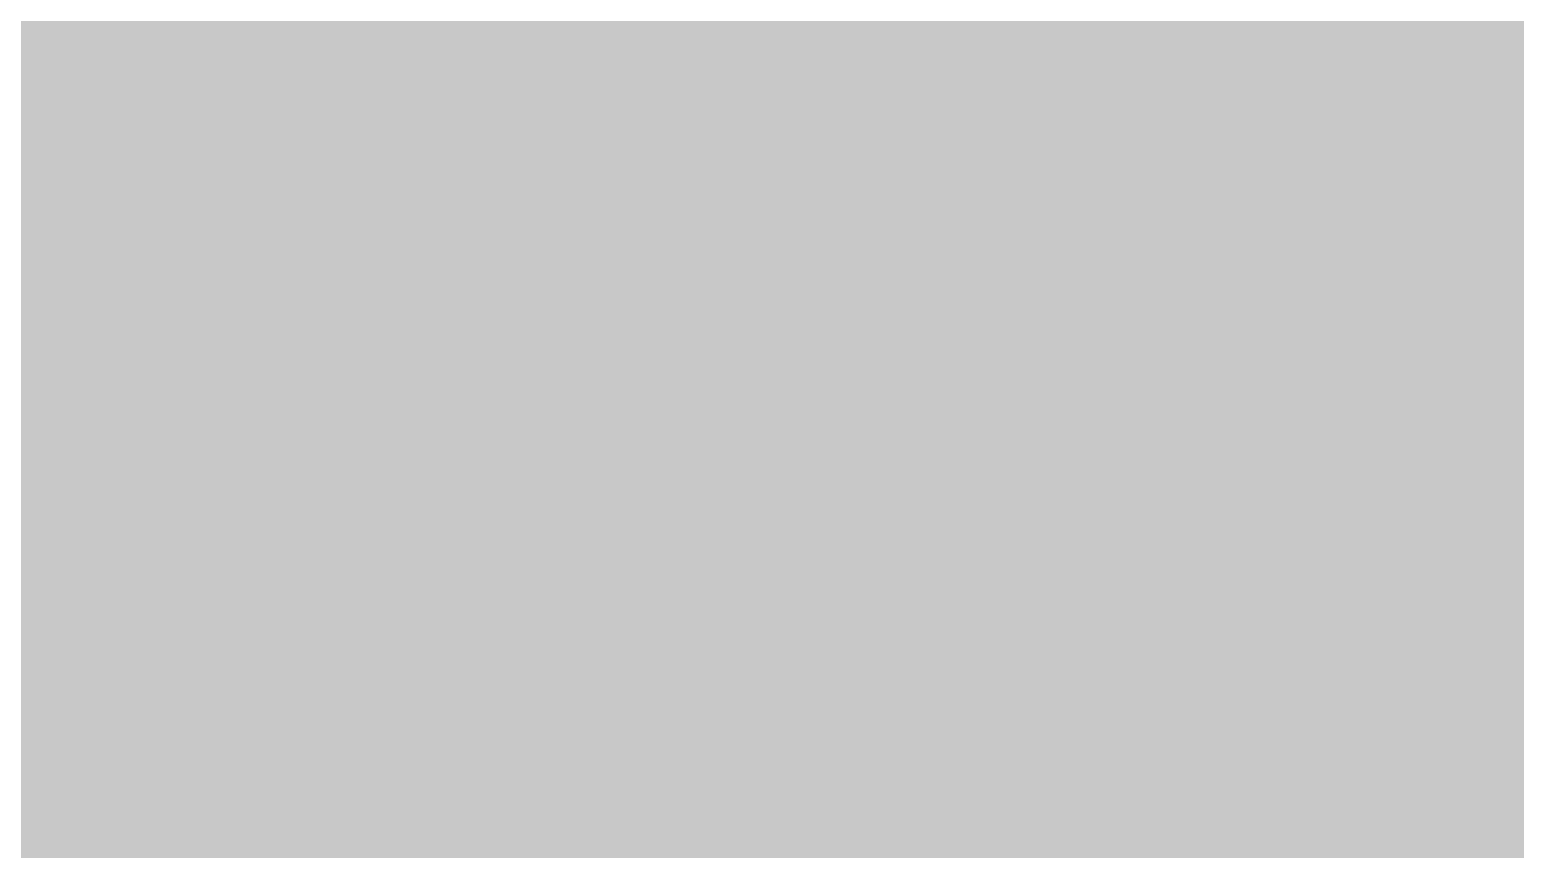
# Model space of a CAD drawing. Extents: x 980 to 1163, y 595 to 881.
# Drawn here: x 1107.51 to 1118.48, y 780.28 to 786.33 of the extents above; entities that cross this region are included whole.
import ezdxf

# ---------------------------------------------------------------- set-up
doc = ezdxf.new("R2010")
doc.units = 0
doc.header["$LTSCALE"] = 10
doc.header["$MEASUREMENT"] = 0
doc.layers.get('0').update_dxf_attribs({"linetype": 'CONTINUOUS'})
for name, color, linetype in [('22-304-2_BOT', 7, 'CONTINUOUS'), ('22-304-2_DRD', 7, 'CONTINUOUS'), ('22-304-2_DRL', 2, 'CONTINUOUS'), ('22-304-2_IN1', 4, 'CONTINUOUS'), ('22-304-2_IN2', 3, 'CONTINUOUS'), ('22-304-2_SMB', 5, 'CONTINUOUS'), ('22-304-2_SMT', 10, 'CONTINUOUS'), ('22-304-2_SPB', 14, 'CONTINUOUS'), ('22-304-2_SSB', 12, 'CONTINUOUS'), ('22-304-2_SST', 11, 'CONTINUOUS'), ('22-304-2_TOP', 13, 'CONTINUOUS'), ('THRUHOLE_TAP', 7, 'CONTINUOUS')]:
    doc.layers.add(name, color=color, linetype=linetype)

# ---------------------------------------------------------------- blocks, each defined once
blk = doc.blocks.new('ROUND_35')
at = {"const_width": 0.40005}
blk.add_lwpolyline([(-0.200024, 0, 1), (0.200024, 0, 1)], format="xyb", close=True, dxfattribs=at)
blk = doc.blocks.new('RECTANGLE_67')
blk.add_solid([(5.40004, 4.70027), (5.40004, -4.70027), (-5.40004, 4.70027), (-5.40004, -4.70027)])
blk = doc.blocks.new('ROUND_86')
at = {"const_width": 0.10033}
blk.add_lwpolyline([(-0.050164, 0, 1), (0.050164, 0, 1)], format="xyb", close=True, dxfattribs=at)
blk = doc.blocks.new('ROUND_80')
at = {"const_width": 0.10033}
blk.add_lwpolyline([(-0.050164, 0, 1), (0.050164, 0, 1)], format="xyb", close=True, dxfattribs=at)

msp = doc.modelspace()

# ---------------------------------------------------------------- linework, layer by layer
at = {"layer": '22-304-2_BOT', "const_width": 0.254}
for points in [[(1107.426, 791.917), (1107.426, 776.423)], [(1107.654, 791.917), (1107.654, 776.423)], [(1107.883, 791.917), (1107.883, 776.423)], [(1108.112, 791.917), (1108.112, 776.423)], [(1108.34, 791.917), (1108.34, 776.423)], [(1108.569, 791.917), (1108.569, 776.423)], [(1108.797, 791.917), (1108.797, 776.423)], [(1109.026, 791.917), (1109.026, 776.423)], [(1109.255, 791.917), (1109.255, 776.423)], [(1109.483, 791.917), (1109.483, 779.779)], [(1109.712, 791.917), (1109.712, 779.779)], [(1109.94, 791.917), (1109.94, 779.779)], [(1110.169, 791.917), (1110.169, 779.779)], [(1110.398, 791.917), (1110.398, 779.779)], [(1110.626, 791.917), (1110.626, 779.779)], [(1110.855, 791.917), (1110.855, 779.779)], [(1111.083, 791.917), (1111.083, 779.779)], [(1111.312, 791.917), (1111.312, 779.779)], [(1111.541, 791.917), (1111.541, 779.779)], [(1111.769, 791.917), (1111.769, 772.783)], [(1111.998, 791.917), (1111.998, 772.783)], [(1112.226, 791.917), (1112.226, 772.783)], [(1112.455, 791.917), (1112.455, 772.783)], [(1112.684, 791.917), (1112.684, 772.783)], [(1112.912, 791.917), (1112.912, 772.783)], [(1113.141, 791.917), (1113.141, 772.783)], [(1113.369, 791.917), (1113.369, 772.783)], [(1113.598, 791.917), (1113.598, 772.783)], [(1113.827, 791.917), (1113.827, 772.783)], [(1114.055, 791.917), (1114.055, 772.783)], [(1114.284, 791.917), (1114.284, 772.783)], [(1114.512, 791.917), (1114.512, 779.779)], [(1114.741, 791.917), (1114.741, 779.779)], [(1114.97, 791.917), (1114.97, 779.779)], [(1115.198, 791.917), (1115.198, 779.779)], [(1115.427, 791.917), (1115.427, 779.779)], [(1115.655, 791.917), (1115.655, 779.779)], [(1115.884, 791.917), (1115.884, 779.779)], [(1116.113, 791.917), (1116.113, 779.779)], [(1116.341, 791.917), (1116.341, 779.779)], [(1116.57, 791.917), (1116.57, 779.779)], [(1116.798, 791.917), (1116.798, 778.496)], [(1117.027, 791.917), (1117.027, 778.724)], [(1117.256, 791.917), (1117.256, 778.953)], [(1117.484, 791.917), (1117.484, 779.182)], [(1117.713, 791.917), (1117.713, 779.41)], [(1117.941, 791.917), (1117.941, 779.639)], [(1118.17, 791.917), (1118.17, 779.867)], [(1118.399, 791.917), (1118.399, 780.096)], [(1113.039, 786.121), (1121.213, 786.121), (1121.294, 786.202), (1121.294, 786.365)], [(1119.661, 786.304), (1099.069, 786.304)], [(1119.661, 786.075), (1099.069, 786.075)], [(1119.661, 785.847), (1099.069, 785.847)], [(1119.661, 785.618), (1099.069, 785.618)], [(1119.661, 785.389), (1099.069, 785.389)], [(1119.661, 785.161), (1099.069, 785.161)], [(1119.661, 784.932), (1099.069, 784.932)], [(1124.088, 784.704), (1099.069, 784.704)], [(1124.088, 784.475), (1099.069, 784.475)], [(1124.088, 784.246), (1099.069, 784.246)], [(1123.969, 784.018), (1099.069, 784.018)], [(1123.74, 783.789), (1099.069, 783.789)], [(1123.512, 783.561), (1099.069, 783.561)], [(1123.283, 783.332), (1099.069, 783.332)], [(1119.661, 783.103), (1099.069, 783.103)], [(1119.661, 782.875), (1099.069, 782.875)], [(1119.661, 782.646), (1099.069, 782.646)], [(1119.661, 782.418), (1099.069, 782.418)], [(1119.661, 782.189), (1099.069, 782.189)], [(1119.661, 781.96), (1099.069, 781.96)], [(1119.661, 781.732), (1099.069, 781.732)], [(1119.661, 781.503), (1099.069, 781.503)], [(1119.661, 781.361), (1116.763, 778.46)], [(1119.575, 781.275), (1099.069, 781.275)], [(1119.346, 781.046), (1099.069, 781.046)], [(1119.117, 780.817), (1099.069, 780.817)], [(1118.889, 780.589), (1099.069, 780.589)], [(1118.66, 780.36), (1099.069, 780.36)]]:
    msp.add_lwpolyline(points, dxfattribs=at)
at = {"layer": '22-304-2_DRD', "const_width": 0.254}
for points in [[(1110.245, 786.456), (1109.864, 786.075)], [(1111.134, 786.075), (1110.753, 786.456)], [(1112.785, 786.456), (1112.404, 786.075)], [(1113.674, 786.075), (1113.293, 786.456)], [(1115.325, 786.456), (1114.944, 786.075)], [(1116.214, 786.075), (1115.833, 786.456)], [(1110.245, 786.202), (1110.245, 786.075)], [(1110.372, 786.202), (1110.245, 786.202)], [(1110.372, 786.075), (1110.372, 786.202)], [(1110.626, 786.202), (1110.626, 786.075)], [(1110.753, 786.202), (1110.626, 786.202)], [(1110.753, 786.075), (1110.753, 786.202)], [(1112.785, 786.202), (1112.785, 786.075)], [(1112.912, 786.202), (1112.785, 786.202)], [(1112.912, 786.075), (1112.912, 786.202)], [(1113.166, 786.202), (1113.166, 786.075)], [(1113.293, 786.202), (1113.166, 786.202)], [(1113.293, 786.075), (1113.293, 786.202)], [(1115.325, 786.202), (1115.325, 786.075)], [(1115.452, 786.202), (1115.325, 786.202)], [(1115.452, 786.075), (1115.452, 786.202)], [(1115.706, 786.202), (1115.706, 786.075)], [(1115.833, 786.202), (1115.706, 786.202)], [(1115.833, 786.075), (1115.833, 786.202)], [(1109.864, 786.075), (1109.864, 785.567)], [(1110.245, 786.075), (1110.372, 786.075)], [(1110.626, 786.075), (1110.753, 786.075)], [(1111.134, 785.567), (1111.134, 786.075)], [(1112.404, 786.075), (1112.404, 785.567)], [(1112.785, 786.075), (1112.912, 786.075)], [(1113.166, 786.075), (1113.293, 786.075)], [(1113.674, 785.567), (1113.674, 786.075)], [(1114.944, 786.075), (1114.944, 785.567)], [(1115.325, 786.075), (1115.452, 786.075)], [(1115.706, 786.075), (1115.833, 786.075)], [(1116.214, 785.567), (1116.214, 786.075)], [(1110.372, 785.44), (1110.118, 785.694)], [(1110.88, 785.694), (1110.626, 785.44)], [(1112.912, 785.44), (1112.658, 785.694)], [(1113.42, 785.694), (1113.166, 785.44)], [(1115.452, 785.44), (1115.198, 785.694)], [(1115.96, 785.694), (1115.706, 785.44)], [(1109.864, 785.567), (1110.245, 785.186)], [(1110.753, 785.186), (1111.134, 785.567)], [(1112.404, 785.567), (1112.785, 785.186)], [(1113.293, 785.186), (1113.674, 785.567)], [(1114.944, 785.567), (1115.325, 785.186)], [(1115.833, 785.186), (1116.214, 785.567)], [(1110.626, 785.44), (1110.372, 785.44)], [(1113.166, 785.44), (1112.912, 785.44)], [(1115.706, 785.44), (1115.452, 785.44)], [(1108.975, 785.186), (1108.594, 784.805)], [(1109.483, 785.186), (1108.975, 785.186)], [(1109.864, 784.805), (1109.483, 785.186)], [(1110.245, 785.186), (1110.753, 785.186)], [(1111.515, 785.186), (1111.134, 784.805)], [(1112.023, 785.186), (1111.515, 785.186)], [(1112.404, 784.805), (1112.023, 785.186)], [(1112.785, 785.186), (1113.293, 785.186)], [(1114.055, 785.186), (1113.674, 784.805)], [(1114.563, 785.186), (1114.055, 785.186)], [(1114.944, 784.805), (1114.563, 785.186)], [(1115.325, 785.186), (1115.833, 785.186)], [(1116.595, 785.186), (1116.214, 784.805)], [(1117.103, 785.186), (1116.595, 785.186)], [(1117.484, 784.805), (1117.103, 785.186)], [(1108.975, 784.932), (1108.975, 784.805)], [(1109.102, 784.932), (1108.975, 784.932)], [(1109.102, 784.805), (1109.102, 784.932)], [(1109.356, 784.932), (1109.356, 784.805)], [(1109.483, 784.932), (1109.356, 784.932)], [(1109.483, 784.805), (1109.483, 784.932)], [(1111.515, 784.932), (1111.515, 784.805)], [(1111.642, 784.932), (1111.515, 784.932)], [(1111.642, 784.805), (1111.642, 784.932)], [(1111.896, 784.932), (1111.896, 784.805)], [(1112.023, 784.932), (1111.896, 784.932)], [(1112.023, 784.805), (1112.023, 784.932)], [(1114.055, 784.932), (1114.055, 784.805)], [(1114.182, 784.932), (1114.055, 784.932)], [(1114.182, 784.805), (1114.182, 784.932)], [(1114.436, 784.932), (1114.436, 784.805)], [(1114.563, 784.932), (1114.436, 784.932)], [(1114.563, 784.805), (1114.563, 784.932)], [(1116.595, 784.932), (1116.595, 784.805)], [(1116.722, 784.932), (1116.595, 784.932)], [(1116.722, 784.805), (1116.722, 784.932)], [(1116.976, 784.932), (1116.976, 784.805)], [(1117.103, 784.932), (1116.976, 784.932)], [(1117.103, 784.805), (1117.103, 784.932)], [(1108.594, 784.805), (1108.594, 784.297)], [(1108.975, 784.805), (1109.102, 784.805)], [(1109.356, 784.805), (1109.483, 784.805)], [(1109.864, 784.297), (1109.864, 784.805)], [(1111.134, 784.805), (1111.134, 784.297)], [(1111.515, 784.805), (1111.642, 784.805)], [(1111.896, 784.805), (1112.023, 784.805)], [(1112.404, 784.297), (1112.404, 784.805)], [(1113.674, 784.805), (1113.674, 784.297)], [(1114.055, 784.805), (1114.182, 784.805)], [(1114.436, 784.805), (1114.563, 784.805)], [(1114.944, 784.297), (1114.944, 784.805)], [(1116.214, 784.805), (1116.214, 784.297)], [(1116.595, 784.805), (1116.722, 784.805)], [(1116.976, 784.805), (1117.103, 784.805)], [(1117.484, 784.297), (1117.484, 784.805)], [(1109.102, 784.17), (1108.848, 784.424)], [(1109.61, 784.424), (1109.356, 784.17)], [(1111.642, 784.17), (1111.388, 784.424)], [(1112.15, 784.424), (1111.896, 784.17)], [(1114.182, 784.17), (1113.928, 784.424)], [(1114.69, 784.424), (1114.436, 784.17)], [(1116.722, 784.17), (1116.468, 784.424)], [(1117.23, 784.424), (1116.976, 784.17)], [(1108.594, 784.297), (1108.975, 783.916)], [(1109.483, 783.916), (1109.864, 784.297)], [(1111.134, 784.297), (1111.515, 783.916)], [(1112.023, 783.916), (1112.404, 784.297)], [(1113.674, 784.297), (1114.055, 783.916)], [(1114.563, 783.916), (1114.944, 784.297)], [(1116.214, 784.297), (1116.595, 783.916)], [(1117.103, 783.916), (1117.484, 784.297)], [(1109.356, 784.17), (1109.102, 784.17)], [(1111.896, 784.17), (1111.642, 784.17)], [(1114.436, 784.17), (1114.182, 784.17)], [(1116.976, 784.17), (1116.722, 784.17)], [(1108.975, 783.916), (1109.483, 783.916)], [(1110.245, 783.916), (1109.864, 783.535)], [(1110.753, 783.916), (1110.245, 783.916)], [(1111.134, 783.535), (1110.753, 783.916)], [(1111.515, 783.916), (1112.023, 783.916)], [(1112.785, 783.916), (1112.404, 783.535)], [(1113.293, 783.916), (1112.785, 783.916)], [(1113.674, 783.535), (1113.293, 783.916)], [(1114.055, 783.916), (1114.563, 783.916)], [(1115.325, 783.916), (1114.944, 783.535)], [(1115.833, 783.916), (1115.325, 783.916)], [(1116.214, 783.535), (1115.833, 783.916)], [(1116.595, 783.916), (1117.103, 783.916)], [(1110.245, 783.662), (1110.245, 783.535)], [(1110.372, 783.662), (1110.245, 783.662)], [(1110.372, 783.535), (1110.372, 783.662)], [(1110.626, 783.662), (1110.626, 783.535)], [(1110.753, 783.662), (1110.626, 783.662)], [(1110.753, 783.535), (1110.753, 783.662)], [(1112.785, 783.662), (1112.785, 783.535)], [(1112.912, 783.662), (1112.785, 783.662)], [(1112.912, 783.535), (1112.912, 783.662)], [(1113.166, 783.662), (1113.166, 783.535)], [(1113.293, 783.662), (1113.166, 783.662)], [(1113.293, 783.535), (1113.293, 783.662)], [(1115.325, 783.662), (1115.325, 783.535)], [(1115.452, 783.662), (1115.325, 783.662)], [(1115.452, 783.535), (1115.452, 783.662)], [(1115.706, 783.662), (1115.706, 783.535)], [(1115.833, 783.662), (1115.706, 783.662)], [(1115.833, 783.535), (1115.833, 783.662)], [(1109.864, 783.535), (1109.864, 783.027)], [(1110.245, 783.535), (1110.372, 783.535)], [(1110.626, 783.535), (1110.753, 783.535)], [(1111.134, 783.027), (1111.134, 783.535)], [(1112.404, 783.535), (1112.404, 783.027)], [(1112.785, 783.535), (1112.912, 783.535)], [(1113.166, 783.535), (1113.293, 783.535)], [(1113.674, 783.027), (1113.674, 783.535)], [(1114.944, 783.535), (1114.944, 783.027)], [(1115.325, 783.535), (1115.452, 783.535)], [(1115.706, 783.535), (1115.833, 783.535)], [(1116.214, 783.027), (1116.214, 783.535)], [(1110.372, 782.9), (1110.118, 783.154)], [(1110.88, 783.154), (1110.626, 782.9)], [(1112.912, 782.9), (1112.658, 783.154)], [(1113.42, 783.154), (1113.166, 782.9)], [(1115.452, 782.9), (1115.198, 783.154)], [(1115.96, 783.154), (1115.706, 782.9)], [(1109.864, 783.027), (1110.245, 782.646)], [(1110.753, 782.646), (1111.134, 783.027)], [(1112.404, 783.027), (1112.785, 782.646)], [(1113.293, 782.646), (1113.674, 783.027)], [(1114.944, 783.027), (1115.325, 782.646)], [(1115.833, 782.646), (1116.214, 783.027)], [(1110.626, 782.9), (1110.372, 782.9)], [(1113.166, 782.9), (1112.912, 782.9)], [(1115.706, 782.9), (1115.452, 782.9)], [(1108.975, 782.646), (1108.594, 782.265)], [(1109.483, 782.646), (1108.975, 782.646)], [(1109.864, 782.265), (1109.483, 782.646)], [(1110.245, 782.646), (1110.753, 782.646)], [(1111.515, 782.646), (1111.134, 782.265)], [(1112.023, 782.646), (1111.515, 782.646)], [(1112.404, 782.265), (1112.023, 782.646)], [(1112.785, 782.646), (1113.293, 782.646)], [(1114.055, 782.646), (1113.674, 782.265)], [(1114.563, 782.646), (1114.055, 782.646)], [(1114.944, 782.265), (1114.563, 782.646)], [(1115.325, 782.646), (1115.833, 782.646)], [(1116.595, 782.646), (1116.214, 782.265)], [(1117.103, 782.646), (1116.595, 782.646)], [(1117.484, 782.265), (1117.103, 782.646)], [(1108.975, 782.392), (1108.975, 782.265)], [(1109.102, 782.392), (1108.975, 782.392)], [(1109.102, 782.265), (1109.102, 782.392)], [(1109.356, 782.392), (1109.356, 782.265)], [(1109.483, 782.392), (1109.356, 782.392)], [(1109.483, 782.265), (1109.483, 782.392)], [(1111.515, 782.392), (1111.515, 782.265)], [(1111.642, 782.392), (1111.515, 782.392)], [(1111.642, 782.265), (1111.642, 782.392)], [(1111.896, 782.392), (1111.896, 782.265)], [(1112.023, 782.392), (1111.896, 782.392)], [(1112.023, 782.265), (1112.023, 782.392)], [(1114.055, 782.392), (1114.055, 782.265)], [(1114.182, 782.392), (1114.055, 782.392)], [(1114.182, 782.265), (1114.182, 782.392)], [(1114.436, 782.392), (1114.436, 782.265)], [(1114.563, 782.392), (1114.436, 782.392)], [(1114.563, 782.265), (1114.563, 782.392)], [(1116.595, 782.392), (1116.595, 782.265)], [(1116.722, 782.392), (1116.595, 782.392)], [(1116.722, 782.265), (1116.722, 782.392)], [(1116.976, 782.392), (1116.976, 782.265)], [(1117.103, 782.392), (1116.976, 782.392)], [(1117.103, 782.265), (1117.103, 782.392)], [(1108.594, 782.265), (1108.594, 781.757)], [(1108.975, 782.265), (1109.102, 782.265)], [(1109.356, 782.265), (1109.483, 782.265)], [(1109.864, 781.757), (1109.864, 782.265)], [(1111.134, 782.265), (1111.134, 781.757)], [(1111.515, 782.265), (1111.642, 782.265)], [(1111.896, 782.265), (1112.023, 782.265)], [(1112.404, 781.757), (1112.404, 782.265)], [(1113.674, 782.265), (1113.674, 781.757)], [(1114.055, 782.265), (1114.182, 782.265)], [(1114.436, 782.265), (1114.563, 782.265)], [(1114.944, 781.757), (1114.944, 782.265)], [(1116.214, 782.265), (1116.214, 781.757)], [(1116.595, 782.265), (1116.722, 782.265)], [(1116.976, 782.265), (1117.103, 782.265)], [(1117.484, 781.757), (1117.484, 782.265)], [(1109.102, 781.63), (1108.848, 781.884)], [(1109.61, 781.884), (1109.356, 781.63)], [(1111.642, 781.63), (1111.388, 781.884)], [(1112.15, 781.884), (1111.896, 781.63)], [(1114.182, 781.63), (1113.928, 781.884)], [(1114.69, 781.884), (1114.436, 781.63)], [(1116.722, 781.63), (1116.468, 781.884)], [(1117.23, 781.884), (1116.976, 781.63)], [(1108.594, 781.757), (1108.975, 781.376)], [(1109.483, 781.376), (1109.864, 781.757)], [(1111.134, 781.757), (1111.515, 781.376)], [(1112.023, 781.376), (1112.404, 781.757)], [(1113.674, 781.757), (1114.055, 781.376)], [(1114.563, 781.376), (1114.944, 781.757)], [(1116.214, 781.757), (1116.595, 781.376)], [(1117.103, 781.376), (1117.484, 781.757)], [(1109.356, 781.63), (1109.102, 781.63)], [(1111.896, 781.63), (1111.642, 781.63)], [(1114.436, 781.63), (1114.182, 781.63)], [(1116.976, 781.63), (1116.722, 781.63)], [(1108.975, 781.376), (1109.483, 781.376)], [(1111.515, 781.376), (1112.023, 781.376)], [(1114.055, 781.376), (1114.563, 781.376)], [(1116.595, 781.376), (1117.103, 781.376)]]:
    msp.add_lwpolyline(points, dxfattribs=at)
at = {"layer": '22-304-2_IN2', "const_width": 0.254}
for points in [[(1109.712, 816.428), (1109.712, 733.952)], [(1109.94, 816.428), (1109.94, 733.952)], [(1110.169, 816.428), (1110.169, 733.952)], [(1110.398, 816.428), (1110.398, 733.952)], [(1110.626, 816.428), (1110.626, 733.952)], [(1110.855, 816.428), (1110.855, 733.952)], [(1109.483, 816.24), (1109.483, 733.952)], [(1109.255, 815.801), (1109.255, 733.952)], [(1109.026, 815.471), (1109.026, 733.952)], [(1115.198, 812.992), (1115.198, 763.967)], [(1115.427, 812.763), (1115.427, 763.766)], [(1115.655, 812.534), (1115.655, 763.87)], [(1115.884, 812.306), (1115.884, 763.934)], [(1116.113, 812.077), (1116.113, 763.964)], [(1116.341, 811.849), (1116.341, 763.964)], [(1116.57, 811.62), (1116.57, 763.929)], [(1116.798, 811.391), (1116.798, 763.86)], [(1117.027, 811.163), (1117.027, 763.754)], [(1117.256, 810.934), (1117.256, 763.596)], [(1117.484, 810.706), (1117.484, 763.368)], [(1113.141, 804.658), (1113.141, 763.967)], [(1114.97, 804.658), (1114.97, 763.967)], [(1113.369, 804.361), (1113.369, 763.967)], [(1114.741, 804.361), (1114.741, 763.967)], [(1113.598, 804.206), (1113.598, 763.967)], [(1113.827, 804.124), (1113.827, 763.967)], [(1114.284, 804.124), (1114.284, 763.967)], [(1114.512, 804.206), (1114.512, 763.967)], [(1114.055, 804.099), (1114.055, 763.967)], [(1117.713, 803.134), (1117.713, 763.596)], [(1117.941, 802.837), (1117.941, 763.754)], [(1118.17, 802.682), (1118.17, 763.86)], [(1118.399, 802.6), (1118.399, 763.929)], [(1108.797, 801.739), (1108.797, 733.952)], [(1108.569, 801.506), (1108.569, 733.952)], [(1108.34, 801.379), (1108.34, 733.952)], [(1112.912, 797.106), (1112.912, 763.967)], [(1111.083, 796.624), (1111.083, 733.952)], [(1112.684, 796.593), (1112.684, 763.967)], [(1111.312, 796.408), (1111.312, 733.952)], [(1112.455, 796.39), (1112.455, 763.967)], [(1111.541, 796.289), (1111.541, 733.952)], [(1111.769, 796.233), (1111.769, 733.952)], [(1111.998, 796.23), (1111.998, 733.952)], [(1112.226, 796.278), (1112.226, 763.967)], [(1108.112, 795.006), (1108.112, 733.952)], [(1107.883, 794.709), (1107.883, 733.952)], [(1107.426, 794.472), (1107.426, 733.952)], [(1107.654, 794.554), (1107.654, 733.952)], [(1143.527, 786.304), (1099.062, 786.304)], [(1143.527, 786.075), (1099.062, 786.075)], [(1143.527, 785.847), (1099.062, 785.847)], [(1143.527, 785.618), (1099.062, 785.618)], [(1143.527, 785.389), (1099.062, 785.389)], [(1143.527, 785.161), (1099.062, 785.161)], [(1143.527, 784.932), (1099.062, 784.932)], [(1143.527, 784.704), (1099.062, 784.704)], [(1143.527, 784.475), (1099.062, 784.475)], [(1143.527, 784.246), (1099.062, 784.246)], [(1143.527, 784.018), (1099.062, 784.018)], [(1138.294, 783.789), (1099.062, 783.789)], [(1137.781, 783.561), (1099.062, 783.561)], [(1137.578, 783.332), (1099.062, 783.332)], [(1137.466, 783.103), (1099.062, 783.103)], [(1137.418, 782.875), (1099.062, 782.875)], [(1137.421, 782.646), (1099.062, 782.646)], [(1137.477, 782.418), (1099.062, 782.418)], [(1137.596, 782.189), (1099.062, 782.189)], [(1137.812, 781.96), (1099.062, 781.96)], [(1143.527, 781.732), (1099.062, 781.732)], [(1143.527, 781.503), (1099.062, 781.503)], [(1143.527, 781.275), (1099.062, 781.275)], [(1143.527, 781.046), (1099.062, 781.046)], [(1143.527, 780.817), (1099.062, 780.817)], [(1143.527, 780.589), (1099.062, 780.589)], [(1143.527, 780.36), (1099.062, 780.36)]]:
    msp.add_lwpolyline(points, dxfattribs=at)
at = {"layer": '22-304-2_SMB', "const_width": 0.254}
for points in [[(1107.578, 790.901), (1107.578, 780.741)], [(1107.807, 790.901), (1107.807, 780.741)], [(1108.035, 790.901), (1108.035, 780.741)], [(1108.264, 790.901), (1108.264, 780.741)], [(1108.493, 790.901), (1108.493, 780.741)], [(1108.721, 790.901), (1108.721, 780.741)], [(1108.95, 790.901), (1108.95, 780.741)], [(1109.178, 790.901), (1109.178, 780.741)], [(1109.407, 790.901), (1109.407, 780.741)], [(1109.636, 790.901), (1109.636, 780.741)], [(1109.864, 790.901), (1109.864, 780.741)], [(1110.093, 790.901), (1110.093, 780.741)], [(1110.321, 790.901), (1110.321, 780.741)], [(1110.55, 790.901), (1110.55, 780.741)], [(1110.779, 790.901), (1110.779, 780.741)], [(1111.007, 790.901), (1111.007, 780.741)], [(1111.236, 790.901), (1111.236, 780.741)], [(1111.464, 790.901), (1111.464, 780.741)], [(1111.693, 790.901), (1111.693, 780.741)], [(1111.922, 790.901), (1111.922, 780.741)], [(1112.15, 790.901), (1112.15, 780.741)], [(1112.379, 790.901), (1112.379, 780.741)], [(1112.607, 790.901), (1112.607, 780.741)], [(1112.836, 790.901), (1112.836, 780.741)], [(1113.065, 790.901), (1113.065, 780.741)], [(1113.293, 790.901), (1113.293, 780.741)], [(1113.522, 790.901), (1113.522, 780.741)], [(1113.75, 790.901), (1113.75, 780.741)], [(1113.979, 790.901), (1113.979, 780.741)], [(1114.208, 790.901), (1114.208, 780.741)], [(1114.436, 790.901), (1114.436, 780.741)], [(1114.665, 790.901), (1114.665, 780.741)], [(1114.893, 790.901), (1114.893, 780.741)], [(1115.122, 790.901), (1115.122, 780.741)], [(1115.351, 790.901), (1115.351, 780.741)], [(1115.579, 790.901), (1115.579, 780.741)], [(1115.808, 790.901), (1115.808, 780.741)], [(1116.036, 790.901), (1116.036, 780.741)], [(1116.265, 790.901), (1116.265, 780.741)], [(1116.494, 790.901), (1116.494, 780.741)], [(1116.722, 790.901), (1116.722, 780.741)], [(1116.951, 790.901), (1116.951, 780.741)], [(1117.179, 790.901), (1117.179, 780.741)], [(1117.408, 790.901), (1117.408, 780.741)], [(1117.637, 790.901), (1117.637, 780.741)], [(1117.865, 790.901), (1117.865, 780.741)], [(1118.094, 790.901), (1118.094, 780.741)], [(1118.322, 790.901), (1118.322, 780.741)], [(1118.551, 790.901), (1118.551, 780.741)], [(1144.789, 786.228), (1099.704, 786.228)], [(1144.789, 785.999), (1099.704, 785.999)], [(1139.709, 785.821), (1123.834, 785.821), (1123.834, 784.551), (1123.199, 783.916), (1119.389, 783.916), (1119.389, 781.376), (1118.754, 780.741), (1100.974, 780.741)], [(1123.834, 785.77), (1099.704, 785.77)], [(1123.834, 785.542), (1099.704, 785.542)], [(1123.834, 785.313), (1099.704, 785.313)], [(1123.834, 785.085), (1099.704, 785.085)], [(1123.834, 784.856), (1099.704, 784.856)], [(1123.834, 784.627), (1099.704, 784.627)], [(1123.682, 784.399), (1099.704, 784.399)], [(1123.453, 784.17), (1099.704, 784.17)], [(1123.225, 783.942), (1099.704, 783.942)], [(1119.389, 783.713), (1099.704, 783.713)], [(1119.389, 783.484), (1099.704, 783.484)], [(1119.389, 783.256), (1099.704, 783.256)], [(1119.389, 783.027), (1099.704, 783.027)], [(1119.389, 782.799), (1099.704, 782.799)], [(1119.389, 782.57), (1099.704, 782.57)], [(1119.389, 782.341), (1099.704, 782.341)], [(1119.389, 782.113), (1099.704, 782.113)], [(1119.389, 781.884), (1099.704, 781.884)], [(1119.389, 781.656), (1099.704, 781.656)], [(1119.389, 781.427), (1099.704, 781.427)], [(1119.211, 781.198), (1099.704, 781.198)], [(1118.983, 780.97), (1099.704, 780.97)]]:
    msp.add_lwpolyline(points, dxfattribs=at)
at = {"layer": '22-304-2_SMT', "const_width": 0.254}
for points in [[(1107.502, 790.901), (1107.502, 785.821)], [(1107.731, 790.901), (1107.731, 785.821)], [(1107.959, 790.901), (1107.959, 785.821)], [(1108.188, 790.901), (1108.188, 785.821)], [(1108.416, 790.901), (1108.416, 785.821)], [(1108.645, 790.901), (1108.645, 775.026)], [(1108.874, 790.901), (1108.874, 775.026)], [(1109.102, 790.901), (1109.102, 775.026)], [(1109.331, 790.901), (1109.331, 775.026)], [(1109.559, 790.901), (1109.559, 775.026)], [(1109.788, 790.901), (1109.788, 775.026)], [(1110.017, 790.901), (1110.017, 775.026)], [(1110.245, 790.901), (1110.245, 775.026)], [(1110.474, 790.901), (1110.474, 775.026)], [(1110.702, 790.901), (1110.702, 775.026)], [(1110.931, 790.901), (1110.931, 775.026)], [(1111.16, 790.901), (1111.16, 775.001)], [(1111.388, 790.901), (1111.388, 774.772)], [(1111.617, 790.901), (1111.617, 774.544)], [(1111.845, 790.901), (1111.845, 774.315)], [(1112.074, 790.901), (1112.074, 774.086)], [(1112.303, 790.901), (1112.303, 773.858)], [(1112.531, 790.901), (1112.531, 773.756)], [(1112.76, 790.901), (1112.76, 773.756)], [(1112.988, 790.901), (1112.988, 773.756)], [(1113.217, 790.901), (1113.217, 773.756)], [(1113.446, 790.901), (1113.446, 773.756)], [(1113.674, 790.901), (1113.674, 773.756)], [(1113.903, 790.901), (1113.903, 773.756)], [(1114.131, 790.901), (1114.131, 773.756)], [(1114.36, 790.901), (1114.36, 773.756)], [(1114.589, 790.901), (1114.589, 773.756)], [(1114.817, 790.901), (1114.817, 773.756)], [(1115.046, 790.901), (1115.046, 773.756)], [(1115.274, 790.901), (1115.274, 773.756)], [(1115.503, 790.901), (1115.503, 773.756)], [(1115.732, 790.901), (1115.732, 773.756)], [(1115.96, 790.901), (1115.96, 773.756)], [(1116.189, 790.901), (1116.189, 773.756)], [(1116.417, 790.901), (1116.417, 773.756)], [(1116.646, 790.901), (1116.646, 773.756)], [(1116.875, 790.901), (1116.875, 773.756)], [(1117.103, 790.901), (1117.103, 773.756)], [(1117.332, 790.901), (1117.332, 773.756)], [(1117.56, 790.901), (1117.56, 773.756)], [(1117.789, 790.901), (1117.789, 773.756)], [(1118.018, 790.901), (1118.018, 773.756)], [(1118.246, 790.901), (1118.246, 773.756)], [(1118.475, 790.901), (1118.475, 773.756)], [(1125.104, 786.431), (1103.514, 786.431)], [(1125.104, 786.202), (1103.514, 786.202)], [(1125.104, 785.974), (1103.514, 785.974)], [(1108.594, 785.821), (1103.514, 785.821)], [(1108.594, 785.821), (1108.594, 776.296)], [(1121.294, 785.745), (1108.594, 785.745)], [(1121.294, 785.516), (1108.594, 785.516)], [(1121.294, 785.288), (1108.594, 785.288)], [(1121.294, 785.059), (1108.594, 785.059)], [(1121.294, 784.831), (1108.594, 784.831)], [(1121.294, 784.602), (1108.594, 784.602)], [(1121.294, 784.373), (1108.594, 784.373)], [(1121.294, 784.145), (1108.594, 784.145)], [(1121.294, 783.916), (1108.594, 783.916)], [(1121.294, 783.688), (1108.594, 783.688)], [(1121.294, 783.459), (1108.594, 783.459)], [(1121.294, 783.23), (1108.594, 783.23)], [(1121.294, 783.002), (1108.594, 783.002)], [(1121.294, 782.773), (1108.594, 782.773)], [(1121.294, 782.545), (1108.594, 782.545)], [(1121.294, 782.316), (1108.594, 782.316)], [(1121.294, 782.087), (1108.594, 782.087)], [(1121.294, 781.859), (1108.594, 781.859)], [(1121.294, 781.63), (1108.594, 781.63)], [(1121.294, 781.402), (1108.594, 781.402)], [(1121.294, 781.173), (1108.594, 781.173)], [(1121.294, 780.944), (1108.594, 780.944)], [(1121.294, 780.716), (1108.594, 780.716)], [(1121.294, 780.487), (1108.594, 780.487)], [(1121.294, 780.259), (1108.594, 780.259)]]:
    msp.add_lwpolyline(points, dxfattribs=at)
at = {"layer": '22-304-2_SPB', "const_width": 0.0991}
for points in [[(1112.689, 785.77), (1107.888, 785.77), (1107.888, 781.671)], [(1107.967, 785.77), (1107.967, 781.671)], [(1108.058, 785.77), (1108.058, 781.671)], [(1108.147, 785.77), (1108.147, 781.671)], [(1108.236, 785.77), (1108.236, 781.671)], [(1108.328, 785.77), (1108.328, 781.671)], [(1108.416, 785.77), (1108.416, 781.671)], [(1108.505, 785.77), (1108.505, 781.671)], [(1108.597, 785.77), (1108.597, 781.671)], [(1108.686, 785.77), (1108.686, 781.671)], [(1108.777, 785.77), (1108.777, 781.671)], [(1108.866, 785.77), (1108.866, 781.671)], [(1108.955, 785.77), (1108.955, 781.671)], [(1109.046, 785.77), (1109.046, 781.671)], [(1109.135, 785.77), (1109.135, 781.671)], [(1109.227, 785.77), (1109.227, 781.671)], [(1109.316, 785.77), (1109.316, 781.671)], [(1109.405, 785.77), (1109.405, 781.671)], [(1109.496, 785.77), (1109.496, 781.671)], [(1109.585, 785.77), (1109.585, 781.671)], [(1109.676, 785.77), (1109.676, 781.671)], [(1109.765, 785.77), (1109.765, 781.671)], [(1109.854, 785.77), (1109.854, 781.671)], [(1109.946, 785.77), (1109.946, 781.671)], [(1110.034, 785.77), (1110.034, 781.671)], [(1110.126, 785.77), (1110.126, 781.671)], [(1110.215, 785.77), (1110.215, 781.671)], [(1110.304, 785.77), (1110.304, 781.671)], [(1110.395, 785.77), (1110.395, 781.671)], [(1110.484, 785.77), (1110.484, 781.671)], [(1110.575, 785.77), (1110.575, 781.671)], [(1110.664, 785.77), (1110.664, 781.671)], [(1110.753, 785.77), (1110.753, 781.671)], [(1110.845, 785.77), (1110.845, 781.671)], [(1110.934, 785.77), (1110.934, 781.671)], [(1111.025, 785.77), (1111.025, 781.671)], [(1111.114, 785.77), (1111.114, 781.671)], [(1111.203, 785.77), (1111.203, 781.671)], [(1111.294, 785.77), (1111.294, 781.671)], [(1111.383, 785.77), (1111.383, 781.671)], [(1111.475, 785.77), (1111.475, 781.671)], [(1111.564, 785.77), (1111.564, 781.671)], [(1111.652, 785.77), (1111.652, 781.671)], [(1111.744, 785.77), (1111.744, 781.671)], [(1111.833, 785.77), (1111.833, 781.671)], [(1111.924, 785.77), (1111.924, 781.671)], [(1112.013, 785.77), (1112.013, 781.671)], [(1112.102, 785.77), (1112.102, 781.671)], [(1112.193, 785.77), (1112.193, 781.671)], [(1112.282, 785.77), (1112.282, 781.671)], [(1112.374, 785.77), (1112.374, 781.671)], [(1112.463, 785.77), (1112.463, 781.671)], [(1112.552, 785.77), (1112.552, 781.671)], [(1112.643, 785.77), (1112.643, 781.671)], [(1112.689, 785.77), (1112.689, 781.671)], [(1118.188, 785.77), (1113.39, 785.77), (1113.39, 781.671)], [(1113.466, 785.77), (1113.466, 781.671)], [(1113.557, 785.77), (1113.557, 781.671)], [(1113.646, 785.77), (1113.646, 781.671)], [(1113.738, 785.77), (1113.738, 781.671)], [(1113.827, 785.77), (1113.827, 781.671)], [(1113.916, 785.77), (1113.916, 781.671)], [(1114.007, 785.77), (1114.007, 781.671)], [(1114.096, 785.77), (1114.096, 781.671)], [(1114.187, 785.77), (1114.187, 781.671)], [(1114.276, 785.77), (1114.276, 781.671)], [(1114.365, 785.77), (1114.365, 781.671)], [(1114.457, 785.77), (1114.457, 781.671)], [(1114.545, 785.77), (1114.545, 781.671)], [(1114.637, 785.77), (1114.637, 781.671)], [(1114.726, 785.77), (1114.726, 781.671)], [(1114.815, 785.77), (1114.815, 781.671)], [(1114.906, 785.77), (1114.906, 781.671)], [(1114.995, 785.77), (1114.995, 781.671)], [(1115.087, 785.77), (1115.087, 781.671)], [(1115.175, 785.77), (1115.175, 781.671)], [(1115.264, 785.77), (1115.264, 781.671)], [(1115.356, 785.77), (1115.356, 781.671)], [(1115.445, 785.77), (1115.445, 781.671)], [(1115.536, 785.77), (1115.536, 781.671)], [(1115.625, 785.77), (1115.625, 781.671)], [(1115.714, 785.77), (1115.714, 781.671)], [(1115.805, 785.77), (1115.805, 781.671)], [(1115.894, 785.77), (1115.894, 781.671)], [(1115.986, 785.77), (1115.986, 781.671)], [(1116.075, 785.77), (1116.075, 781.671)], [(1116.163, 785.77), (1116.163, 781.671)], [(1116.255, 785.77), (1116.255, 781.671)], [(1116.344, 785.77), (1116.344, 781.671)], [(1116.435, 785.77), (1116.435, 781.671)], [(1116.524, 785.77), (1116.524, 781.671)], [(1116.613, 785.77), (1116.613, 781.671)], [(1116.704, 785.77), (1116.704, 781.671)], [(1116.793, 785.77), (1116.793, 781.671)], [(1116.882, 785.77), (1116.882, 781.671)], [(1116.974, 785.77), (1116.974, 781.671)], [(1117.063, 785.77), (1117.063, 781.671)], [(1117.154, 785.77), (1117.154, 781.671)], [(1117.243, 785.77), (1117.243, 781.671)], [(1117.332, 785.77), (1117.332, 781.671)], [(1117.423, 785.77), (1117.423, 781.671)], [(1117.512, 785.77), (1117.512, 781.671)], [(1117.604, 785.77), (1117.604, 781.671)], [(1117.693, 785.77), (1117.693, 781.671)], [(1117.781, 785.77), (1117.781, 781.671)], [(1117.873, 785.77), (1117.873, 781.671)], [(1117.962, 785.77), (1117.962, 781.671)], [(1118.053, 785.77), (1118.053, 781.671)], [(1118.142, 785.77), (1118.142, 781.671)], [(1118.188, 785.77), (1118.188, 781.671)], [(1112.689, 785.704), (1107.888, 785.704)], [(1118.188, 785.704), (1113.39, 785.704)], [(1112.689, 785.615), (1107.888, 785.615)], [(1118.188, 785.615), (1113.39, 785.615)], [(1112.689, 785.524), (1107.888, 785.524)], [(1118.188, 785.524), (1113.39, 785.524)], [(1112.689, 785.435), (1107.888, 785.435)], [(1112.689, 785.346), (1107.888, 785.346)], [(1118.188, 785.435), (1113.39, 785.435)], [(1118.188, 785.346), (1113.39, 785.346)], [(1112.689, 785.255), (1107.888, 785.255)], [(1118.188, 785.255), (1113.39, 785.255)], [(1112.689, 785.166), (1107.888, 785.166)], [(1118.188, 785.166), (1113.39, 785.166)], [(1112.689, 785.074), (1107.888, 785.074)], [(1118.188, 785.074), (1113.39, 785.074)], [(1112.689, 784.986), (1107.888, 784.986)], [(1112.689, 784.897), (1107.888, 784.897)], [(1118.188, 784.986), (1113.39, 784.986)], [(1118.188, 784.897), (1113.39, 784.897)], [(1112.689, 784.805), (1107.888, 784.805)], [(1118.188, 784.805), (1113.39, 784.805)], [(1112.689, 784.716), (1107.888, 784.716)], [(1118.188, 784.716), (1113.39, 784.716)], [(1112.689, 784.625), (1107.888, 784.625)], [(1118.188, 784.625), (1113.39, 784.625)], [(1112.689, 784.536), (1107.888, 784.536)], [(1118.188, 784.536), (1113.39, 784.536)], [(1112.689, 784.447), (1107.888, 784.447)], [(1112.689, 784.356), (1107.888, 784.356)], [(1118.188, 784.447), (1113.39, 784.447)], [(1118.188, 784.356), (1113.39, 784.356)], [(1112.689, 784.267), (1107.888, 784.267)], [(1118.188, 784.267), (1113.39, 784.267)], [(1112.689, 784.175), (1107.888, 784.175)], [(1118.188, 784.175), (1113.39, 784.175)], [(1112.689, 784.086), (1107.888, 784.086)], [(1118.188, 784.086), (1113.39, 784.086)], [(1112.689, 783.997), (1107.888, 783.997)], [(1112.689, 783.906), (1107.888, 783.906)], [(1118.188, 783.997), (1113.39, 783.997)], [(1118.188, 783.906), (1113.39, 783.906)], [(1112.689, 783.817), (1107.888, 783.817)], [(1118.188, 783.817), (1113.39, 783.817)], [(1112.689, 783.726), (1107.888, 783.726)], [(1118.188, 783.726), (1113.39, 783.726)], [(1112.689, 783.637), (1107.888, 783.637)], [(1118.188, 783.637), (1113.39, 783.637)], [(1112.689, 783.548), (1107.888, 783.548)], [(1118.188, 783.548), (1113.39, 783.548)], [(1112.689, 783.456), (1107.888, 783.456)], [(1112.689, 783.368), (1107.888, 783.368)], [(1118.188, 783.456), (1113.39, 783.456)], [(1118.188, 783.368), (1113.39, 783.368)], [(1112.689, 783.279), (1107.888, 783.279)], [(1118.188, 783.279), (1113.39, 783.279)], [(1112.689, 783.187), (1107.888, 783.187)], [(1118.188, 783.187), (1113.39, 783.187)], [(1112.689, 783.098), (1107.888, 783.098)], [(1118.188, 783.098), (1113.39, 783.098)], [(1112.689, 783.007), (1107.888, 783.007)], [(1112.689, 782.918), (1107.888, 782.918)], [(1118.188, 783.007), (1113.39, 783.007)], [(1118.188, 782.918), (1113.39, 782.918)], [(1112.689, 782.829), (1107.888, 782.829)], [(1118.188, 782.829), (1113.39, 782.829)], [(1112.689, 782.738), (1107.888, 782.738)], [(1118.188, 782.738), (1113.39, 782.738)], [(1112.689, 782.649), (1107.888, 782.649)], [(1118.188, 782.649), (1113.39, 782.649)], [(1112.689, 782.557), (1107.888, 782.557)], [(1118.188, 782.557), (1113.39, 782.557)], [(1112.689, 782.468), (1107.888, 782.468)], [(1112.689, 782.379), (1107.888, 782.379)], [(1118.188, 782.468), (1113.39, 782.468)], [(1118.188, 782.379), (1113.39, 782.379)], [(1112.689, 782.288), (1107.888, 782.288)], [(1118.188, 782.288), (1113.39, 782.288)], [(1112.689, 782.199), (1107.888, 782.199)], [(1118.188, 782.199), (1113.39, 782.199)], [(1112.689, 782.108), (1107.888, 782.108)], [(1118.188, 782.108), (1113.39, 782.108)], [(1112.689, 782.019), (1107.888, 782.019)], [(1112.689, 781.93), (1107.888, 781.93)], [(1118.188, 782.019), (1113.39, 782.019)], [(1118.188, 781.93), (1113.39, 781.93)], [(1112.689, 781.838), (1107.888, 781.838)], [(1118.188, 781.838), (1113.39, 781.838)], [(1112.689, 781.75), (1107.888, 781.75)], [(1118.188, 781.75), (1113.39, 781.75)], [(1112.689, 781.671), (1107.888, 781.671)], [(1118.188, 781.671), (1113.39, 781.671)]]:
    msp.add_lwpolyline(points, dxfattribs=at)
at = {"layer": '22-304-2_SSB', "const_width": 0.152}
for points in [[(1108.274, 788.661), (1108.117, 789.11), (1108.038, 789.11), (1108.038, 780.091), (1108.051, 780.091), (1108.041, 780.091), (1108.185, 779.88), (1108.211, 779.88), (1108.216, 779.88), (1108.226, 779.87), (1112.513, 779.87), (1113.565, 779.87), (1113.565, 779.321), (1113.715, 779.321), (1113.715, 778.572), (1112.364, 778.572), (1112.364, 779.321), (1112.513, 779.321), (1112.513, 779.87)], [(1113.568, 779.87), (1117.853, 779.87), (1117.794, 779.951), (1117.804, 779.961), (1117.863, 779.88), (1117.893, 779.88), (1118.038, 780.091), (1118.028, 780.091), (1118.038, 780.091), (1118.038, 789.11), (1117.962, 789.11), (1117.804, 788.661)], [(1108.284, 788.671), (1108.274, 788.661), (1108.274, 779.961), (1108.881, 780.012), (1108.881, 788.562)], [(1117.197, 788.562), (1117.197, 780.012), (1117.804, 779.961), (1117.804, 788.661), (1117.794, 788.671)]]:
    msp.add_lwpolyline(points, dxfattribs=at)
for points in [[(1113.039, 785.994, 0.414214), (1111.541, 784.495)], [(1114.538, 784.495, 0.414214), (1113.039, 785.994)], [(1111.538, 784.495, 0.414214), (1113.039, 782.994)], [(1113.039, 782.994, 0.414214), (1114.54, 784.495)]]:
    msp.add_lwpolyline(points, format="xyb", dxfattribs=at)
at = {"layer": '22-304-2_SST', "const_width": 0.152}
for points in [[(1109.554, 791.602, 0.286031), (1103.314, 783.695)], [(1120.873, 784.241, 0.358124), (1112.78, 790.891)], [(1109.554, 790.233, 0.284403), (1104.543, 783.141)], [(1112.78, 789.751, 0.393736), (1105.686, 783.141)], [(1119.707, 784.241, 0.349174), (1112.78, 789.751)], [(1112.78, 785.791, 0.265555), (1110.067, 784.24)], [(1115.493, 784.241, 0.265445), (1112.78, 785.791)], [(1104.543, 782.141, 0.284435), (1109.554, 775.046)], [(1105.686, 782.141, 0.393736), (1112.78, 775.529)], [(1103.314, 781.584, 0.285983), (1109.554, 773.677)], [(1110.065, 781.041, 0.265555), (1112.78, 779.489)], [(1112.78, 774.391, 0.358124), (1120.873, 781.041)], [(1112.78, 775.532, 0.349174), (1119.707, 781.041)], [(1112.78, 779.491, 0.265445), (1115.493, 781.041)]]:
    msp.add_lwpolyline(points, format="xyb", dxfattribs=at)
for points in [[(1104.543, 783.141), (1105.686, 783.141), (1106.776, 783.141), (1106.776, 784.241), (1108.592, 784.241), (1108.912, 784.241), (1108.912, 781.041), (1110.306, 781.041), (1110.306, 784.241), (1110.682, 784.241), (1116.969, 784.241), (1117.116, 784.241), (1118.378, 784.241), (1119.006, 784.241), (1122.91, 784.241), (1124.05, 784.241), (1124.05, 781.041), (1122.91, 781.041), (1122.91, 784.241)], [(1104.543, 782.141), (1105.686, 782.141), (1106.776, 782.141), (1106.776, 781.041), (1108.592, 781.041), (1107.916, 781.041), (1107.916, 784.241), (1108.592, 784.241), (1108.592, 781.041), (1108.912, 781.041)], [(1108.912, 784.241), (1110.306, 784.241)], [(1110.682, 781.041), (1110.682, 784.241)], [(1116.969, 781.041), (1116.969, 784.241)], [(1117.116, 781.041), (1117.116, 784.241)], [(1118.378, 781.041), (1118.378, 784.241)], [(1107.916, 782.641), (1119.006, 782.641)], [(1110.306, 781.041), (1110.682, 781.041), (1116.969, 781.041), (1117.116, 781.041), (1118.378, 781.041), (1119.006, 781.041), (1122.91, 781.041)]]:
    msp.add_lwpolyline(points, dxfattribs=at)
at = {"layer": '22-304-2_TOP', "const_width": 0.254}
for points in [[(1107.426, 791.346), (1107.426, 785.148)], [(1107.654, 791.346), (1107.654, 785.148)], [(1107.883, 791.346), (1107.883, 785.148)], [(1108.112, 791.346), (1108.112, 774.645)], [(1108.34, 791.346), (1108.34, 774.645)], [(1108.569, 791.346), (1108.569, 774.645)], [(1108.797, 791.346), (1108.797, 774.645)], [(1109.026, 791.346), (1109.026, 774.645)], [(1109.255, 791.346), (1109.255, 774.645)], [(1109.483, 791.346), (1109.483, 774.645)], [(1109.712, 791.346), (1109.712, 774.645)], [(1109.94, 791.346), (1109.94, 774.645)], [(1110.169, 791.346), (1110.169, 774.643)], [(1110.398, 791.346), (1110.398, 774.599)], [(1110.626, 791.346), (1110.626, 774.485)], [(1110.855, 791.346), (1110.855, 774.277)], [(1111.083, 791.346), (1111.083, 774.048)], [(1111.312, 791.346), (1111.312, 773.82)], [(1111.541, 791.346), (1111.541, 773.591)], [(1111.769, 791.346), (1111.769, 773.362)], [(1111.998, 791.346), (1111.998, 773.134)], [(1112.226, 791.346), (1112.226, 773.121)], [(1112.455, 791.346), (1112.455, 773.121)], [(1112.684, 791.346), (1112.684, 773.121)], [(1112.912, 791.346), (1112.912, 773.121)], [(1113.141, 791.346), (1113.141, 773.121)], [(1113.369, 791.346), (1113.369, 773.121)], [(1113.598, 791.346), (1113.598, 773.121)], [(1113.827, 791.346), (1113.827, 773.121)], [(1114.055, 791.346), (1114.055, 773.121)], [(1114.284, 791.346), (1114.284, 773.121)], [(1114.512, 791.346), (1114.512, 773.121)], [(1114.741, 791.346), (1114.741, 773.121)], [(1114.97, 791.346), (1114.97, 773.121)], [(1115.198, 791.346), (1115.198, 773.121)], [(1115.427, 791.346), (1115.427, 773.121)], [(1115.655, 791.346), (1115.655, 773.121)], [(1115.884, 791.346), (1115.884, 773.121)], [(1116.113, 791.346), (1116.113, 773.121)], [(1116.341, 791.346), (1116.341, 773.121)], [(1116.57, 791.346), (1116.57, 773.121)], [(1116.798, 791.346), (1116.798, 773.121)], [(1117.027, 791.346), (1117.027, 773.121)], [(1117.256, 791.346), (1117.256, 773.121)], [(1117.484, 791.346), (1117.484, 773.121)], [(1117.713, 791.346), (1117.713, 773.121)], [(1117.941, 791.346), (1117.941, 773.121)], [(1118.17, 791.346), (1118.17, 773.121)], [(1118.399, 791.346), (1118.399, 773.121)], [(1125.663, 786.304), (1102.816, 786.304)], [(1125.663, 786.075), (1102.816, 786.075)], [(1125.663, 785.847), (1102.816, 785.847)], [(1125.663, 785.618), (1102.816, 785.618)], [(1125.663, 785.389), (1102.816, 785.389)], [(1125.663, 785.161), (1102.816, 785.161)], [(1107.997, 785.148), (1102.816, 785.148)], [(1107.997, 785.148), (1107.997, 780.134)], [(1121.881, 784.932), (1107.997, 784.932)], [(1121.881, 784.704), (1107.997, 784.704)], [(1121.881, 784.475), (1107.997, 784.475)], [(1121.881, 784.246), (1107.997, 784.246)], [(1121.881, 784.018), (1107.997, 784.018)], [(1121.881, 783.789), (1107.997, 783.789)], [(1121.881, 783.561), (1107.997, 783.561)], [(1121.881, 783.332), (1107.997, 783.332)], [(1121.881, 783.103), (1107.997, 783.103)], [(1121.881, 782.875), (1107.997, 782.875)], [(1121.881, 782.646), (1107.997, 782.646)], [(1121.881, 782.418), (1107.997, 782.418)], [(1121.881, 782.189), (1107.997, 782.189)], [(1121.881, 781.96), (1107.997, 781.96)], [(1121.881, 781.732), (1107.997, 781.732)], [(1121.881, 781.503), (1107.997, 781.503)], [(1121.881, 781.275), (1107.997, 781.275)], [(1121.881, 781.046), (1107.997, 781.046)], [(1121.881, 780.817), (1107.997, 780.817)], [(1121.881, 780.589), (1107.997, 780.589)], [(1121.881, 780.36), (1107.997, 780.36)]]:
    msp.add_lwpolyline(points, dxfattribs=at)

# ---------------------------------------------------------------- block references
at = {"layer": '22-304-2_BOT'}
for name, p in [('RECTANGLE_67', (1113.039, 786.121)), ('ROUND_35', (1110.499, 785.821)), ('ROUND_35', (1113.039, 785.821)), ('ROUND_35', (1115.579, 785.821)), ('ROUND_35', (1109.229, 784.551)), ('ROUND_35', (1111.769, 784.551)), ('ROUND_35', (1114.309, 784.551)), ('ROUND_35', (1116.849, 784.551)), ('ROUND_35', (1110.499, 783.281)), ('ROUND_35', (1113.039, 783.281)), ('ROUND_35', (1115.579, 783.281)), ('ROUND_35', (1109.229, 782.011)), ('ROUND_35', (1111.769, 782.011)), ('ROUND_35', (1114.309, 782.011)), ('ROUND_35', (1116.849, 782.011))]:
    msp.add_blockref(name, p, dxfattribs=at)
at = {"layer": '22-304-2_DRL'}
for p in [(1110.499, 785.821), (1113.039, 785.821), (1115.579, 785.821), (1109.229, 784.551), (1111.769, 784.551), (1114.309, 784.551), (1116.849, 784.551), (1110.499, 783.281), (1113.039, 783.281), (1115.579, 783.281), (1109.229, 782.011), (1111.769, 782.011), (1114.309, 782.011), (1116.849, 782.011)]:
    msp.add_blockref('ROUND_86', p, dxfattribs=at)
at = {"layer": '22-304-2_IN1'}
for p in [(1110.499, 785.821), (1113.039, 785.821), (1115.579, 785.821), (1109.229, 784.551), (1111.769, 784.551), (1114.309, 784.551), (1116.849, 784.551), (1110.499, 783.281), (1113.039, 783.281), (1115.579, 783.281), (1109.229, 782.011), (1111.769, 782.011), (1114.309, 782.011), (1116.849, 782.011)]:
    msp.add_blockref('ROUND_35', p, dxfattribs=at)
at = {"layer": '22-304-2_IN2'}
for p in [(1110.499, 785.821), (1113.039, 785.821), (1115.579, 785.821), (1109.229, 784.551), (1111.769, 784.551), (1114.309, 784.551), (1116.849, 784.551), (1110.499, 783.281), (1113.039, 783.281), (1115.579, 783.281), (1109.229, 782.011), (1111.769, 782.011), (1114.309, 782.011), (1116.849, 782.011)]:
    msp.add_blockref('ROUND_35', p, dxfattribs=at)
at = {"layer": '22-304-2_SMB'}
msp.add_blockref('RECTANGLE_67', (1113.039, 786.121), dxfattribs=at)
at = {"layer": '22-304-2_TOP'}
for p in [(1110.499, 785.821), (1113.039, 785.821), (1115.579, 785.821), (1109.229, 784.551), (1111.769, 784.551), (1114.309, 784.551), (1116.849, 784.551), (1110.499, 783.281), (1113.039, 783.281), (1115.579, 783.281), (1109.229, 782.011), (1111.769, 782.011), (1114.309, 782.011), (1116.849, 782.011)]:
    msp.add_blockref('ROUND_35', p, dxfattribs=at)
at = {"layer": 'THRUHOLE_TAP'}
for p in [(1110.499, 785.821), (1113.039, 785.821), (1115.579, 785.821), (1109.229, 784.551), (1111.769, 784.551), (1114.309, 784.551), (1116.849, 784.551), (1110.499, 783.281), (1113.039, 783.281), (1115.579, 783.281), (1109.229, 782.011), (1111.769, 782.011), (1114.309, 782.011), (1116.849, 782.011)]:
    msp.add_blockref('ROUND_80', p, dxfattribs=at)

doc.saveas('drawing.dxf')
